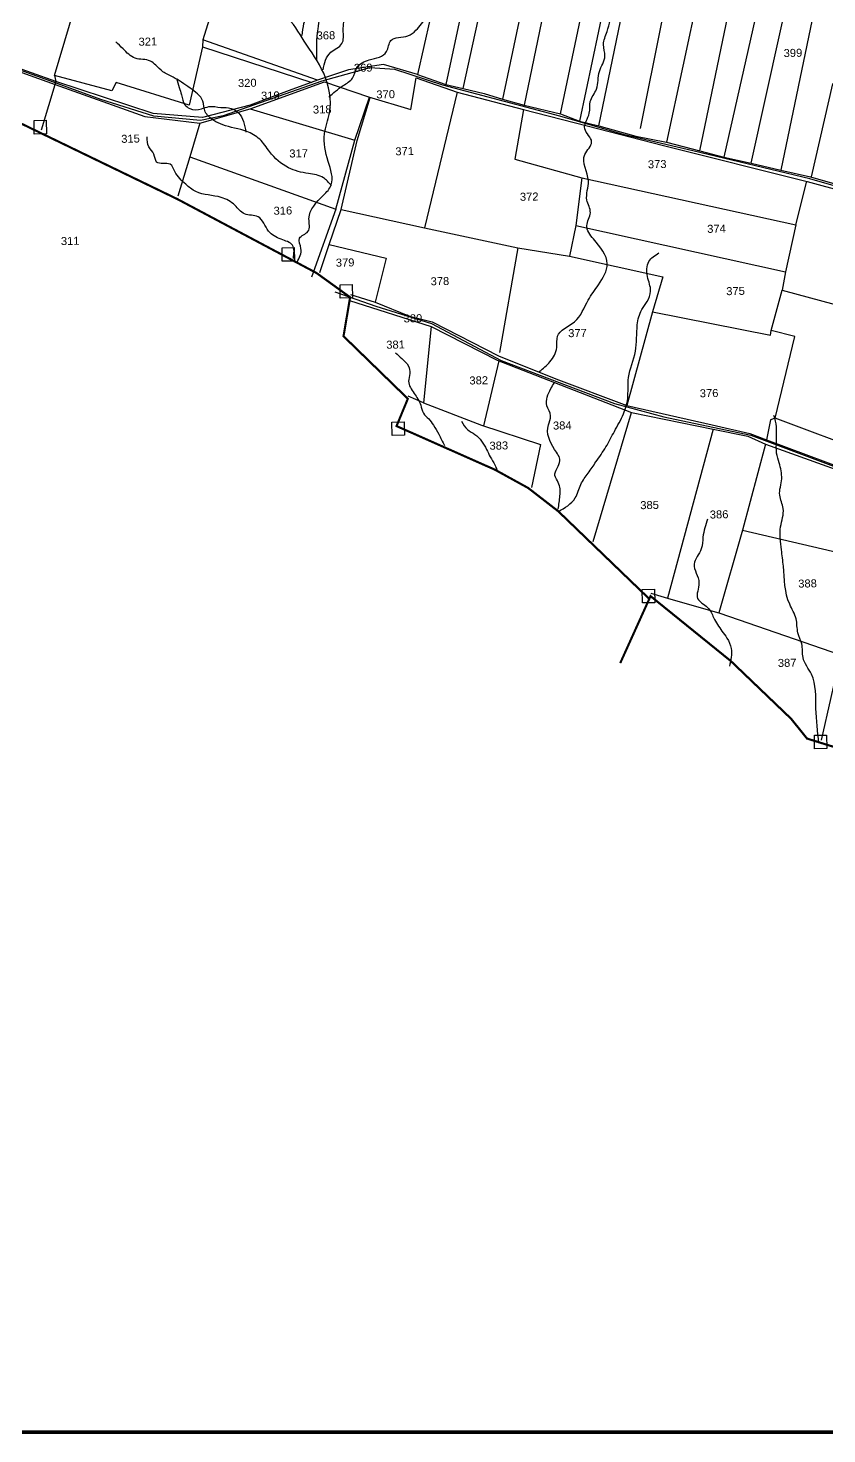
# Model space of a CAD drawing. Header units: inches. Extents: x 188839 to 233717, y 1616569 to 1632157.
# Drawn here: x 191140 to 192637, y 1616570 to 1619205 of the extents above; entities that cross this region are included whole.
import ezdxf
from ezdxf.enums import TextEntityAlignment as Align

# ---------------------------------------------------------------- set-up
doc = ezdxf.new("R2010")
doc.units = ezdxf.units.IN
doc.header["$LTSCALE"] = 15
doc.header["$MEASUREMENT"] = 0
for name, color, linetype in [('PAPER SIZE', 5, 'Continuous'), ('PLOT', 7, 'Continuous'), ('PLOT NOS', 7, 'Continuous'), ('ROAD', 1, 'Continuous'), ('STREAM', 4, 'Continuous'), ('VILLAGE BOUNADRY STONES', 1, 'Continuous'), ('VILLAGE BOUNDRY', 5, 'Continuous')]:
    doc.layers.add(name, color=color, linetype=linetype)
doc.styles.get("Standard").update_dxf_attribs({"font": 'arial.ttf'})

msp = doc.modelspace()

# ---------------------------------------------------------------- linework, layer by layer
at = {"layer": 'PAPER SIZE', "color": 5, "const_width": 6.4}
msp.add_lwpolyline([(188842.2, 1624372.8), (198634.3, 1624372.8), (198634.3, 1616573.4), (188842.2, 1616573.4)], close=True, dxfattribs=at)
at = {"layer": 'PLOT'}
for points in [[(191755.7, 1620411.4), (191714.9, 1620264.9), (191690.8, 1620178.2), (191669.5, 1620110.8), (191643.7, 1619988.9), (191623.8, 1619895), (191597.5, 1619770.7), (191580.8, 1619678.1), (191562.8, 1619578.6), (191541.8, 1619462.5), (191514.7, 1619338.1), (191479.2, 1619220.9), (191467.7, 1619182.9), (191467.2, 1619169.6), (191441.7, 1619060.5), (191305.3, 1619102.7), (191297.1, 1619087.2), (191189.7, 1619115.9), (191192.3, 1619104.6), (191164.2, 1619013.5)], [(192073.7, 1619803.5), (191923.1, 1619099.4)], [(191955.7, 1619091.7), (192108.5, 1619791.2)], [(192176.3, 1619767.4), (192029.6, 1619071.7)], [(192213.5, 1619754.4), (192070, 1619060.3)], [(192138.3, 1619043.9), (192282.7, 1619730.1)], [(192316.1, 1619705.8), (192173.6, 1619030.6)], [(192210, 1619021.7), (192345.3, 1619676.8)], [(192407.3, 1619615.4), (192287.3, 1619016.7)], [(192459.4, 1619561.2), (192337, 1618991)], [(192399.2, 1618974.8), (192510.9, 1619513.1)], [(192560.5, 1619477.7), (192444, 1618963.2)], [(192495.3, 1618951.5), (192604.2, 1619443)], [(192648.5, 1619407.9), (192550.9, 1618938.9)], [(192727.5, 1619350.5), (192671.7, 1619092.4), (192647.9, 1619100.6), (192608.2, 1618925.9)], [(191189.7, 1619115.9), (191237.2, 1619275.8), (191322.4, 1619258.1), (191479.2, 1619220.9)], [(191893.8, 1619222.9), (191869.7, 1619117.7), (191923.1, 1619099.4), (191955.7, 1619091.7), (191994.9, 1619082.5), (192029.6, 1619071.7), (192070, 1619060.3), (192138.3, 1619043.9), (192173.6, 1619030.6), (192210, 1619021.7), (192279.1, 1619002.1), (192337, 1618991), (192399.2, 1618974.8), (192444, 1618963.2), (192495.3, 1618951.5), (192550.9, 1618938.9), (192606.6, 1618926.3), (192750.5, 1618884.9)], [(191869.7, 1619117.7), (191806.3, 1619136.7), (191740.4, 1619126.4), (191682.7, 1619107), (191629.3, 1619087.6), (191556.2, 1619060.3), (191466.7, 1619037), (191374.7, 1619044.6), (191192.3, 1619104.6), (191100.7, 1619137), (190988.2, 1619148.8), (190900, 1619177.4), (190890, 1619153.3)], [(191467.2, 1619169.6), (191671.8, 1619103)], [(191682.7, 1619107), (191467.7, 1619182.9)], [(191096.7, 1619133.1), (191190.7, 1619099.4), (191359.1, 1619039), (191461.7, 1619026.5), (191556.1, 1619053.3), (191695.9, 1619104), (191778.4, 1619075.8), (191857.7, 1619052.3), (191867.3, 1619111.8), (191944.6, 1619084.5), (192068.7, 1619052.5), (192187.9, 1619021.8), (192331.3, 1618984.8), (192600.5, 1618917.6), (192742.7, 1618878.5), (192816.7, 1618857.2), (192931.5, 1618815), (193041.5, 1618774.3), (193225.5, 1618690.9), (193207.1, 1618602.2), (193178.7, 1618496.1), (193152.9, 1618369), (193145.7, 1618328.3), (193137, 1618280.6)], [(191944.6, 1619084.5), (191883.4, 1618830.3)], [(191443.2, 1618963.9), (191716.8, 1618865.4), (191752.6, 1618994.7), (191780.1, 1619075.2)], [(191687, 1618747), (191704.2, 1618799.4), (191726.7, 1618865.1), (191757, 1618993.9), (191781, 1619075)], [(191556.1, 1619053.3), (191752.6, 1618994.7)], [(192068.7, 1619052.5), (192052.5, 1618959.4), (192178.2, 1618924.1), (192579.2, 1618836), (192599.6, 1618917.9)], [(191461.7, 1619026.5), (191443.2, 1618963.9), (191420.6, 1618889.6)], [(192178.2, 1618924.1), (192167.1, 1618834.6), (192155, 1618777.6)], [(191716.8, 1618865.4), (191671, 1618738.1)], [(191726.7, 1618865.1), (191883.4, 1618830.3), (192058.2, 1618793.2), (192155, 1618777.6), (192329.7, 1618738.4), (192310.6, 1618672.8), (192531.5, 1618629.3), (192533.2, 1618637.8), (192553.6, 1618713.5), (192775.3, 1618653.7), (192763.4, 1618581.5), (192894.3, 1618549.4), (192977.2, 1618532.8), (193044.3, 1618519.3), (193178.7, 1618496.1), (193441.1, 1618438.5), (193642.6, 1618383.4)], [(192167.1, 1618834.6), (192559.8, 1618747.9)], [(192579.2, 1618836), (192559.8, 1618747.9), (192553.6, 1618713.5)], [(191704.2, 1618799.4), (191811.2, 1618773.8), (191790.4, 1618690.9)], [(192058.2, 1618793.2), (192023.6, 1618596.8)], [(191742.5, 1618694.6), (191895.6, 1618645.3), (192019.3, 1618582.8), (192271.3, 1618484.2), (192424.3, 1618452.9), (192489, 1618440.1), (192522.5, 1618424.9), (192759, 1618339.9)], [(191744.4, 1618705.7), (191790.4, 1618690.9), (191855, 1618664.8), (191897.8, 1618654.2), (192021.6, 1618590.7), (192129.6, 1618547.5), (192262.7, 1618497.4), (192422.5, 1618461.1), (192492.8, 1618445.1), (192524, 1618433.5), (192708.8, 1618364.4)], [(192310.6, 1618672.8), (192262.7, 1618497.4)], [(191895.6, 1618645.3), (191881.2, 1618502.8), (191852.3, 1618514.8)], [(192540.6, 1618474.1), (192577.3, 1618627.1), (192533.2, 1618637.8)], [(191994.5, 1618459.4), (192022.9, 1618581.4)], [(191881.2, 1618502.8), (191989.8, 1618460.9), (192100.9, 1618424.5), (192083.7, 1618343.9)], [(192199.1, 1618242.5), (192271.3, 1618484.2)], [(192424.3, 1618452.9), (192338.5, 1618136.6)], [(192763.7, 1618344), (192773.5, 1618385.2), (192717.4, 1618407.7), (192540.6, 1618474.1), (192531.6, 1618470.7), (192524, 1618433.5)], [(192522.5, 1618424.9), (192479.4, 1618264), (192434.6, 1618108.8)], [(192479.4, 1618264), (192704.2, 1618211.2), (192727.5, 1618205.7), (192759.1, 1618339.9)], [(192307.5, 1618145.6), (192338.5, 1618136.6), (192436.6, 1618108.3), (192663, 1618030.4), (192626.7, 1617870.6)]]:
    msp.add_lwpolyline(points, dxfattribs=at)
at = {"layer": 'ROAD'}
for points in [[(193493.7, 1618617.6), (193451.3, 1618632.3), (193202.6, 1618713.9), (193045.3, 1618777.9), (192908.9, 1618827.2), (192749.4, 1618881), (192605.3, 1618922.5), (192386, 1618974.7), (192258.3, 1619004.8), (192136.7, 1619039.7), (191981.2, 1619080.8), (191917.8, 1619097.6), (191827.3, 1619127.1), (191780.7, 1619130.4), (191690.9, 1619105.1), (191505.6, 1619040.4), (191463.4, 1619031.9), (191375.5, 1619039.7), (191276.6, 1619071.2), (191187.7, 1619103.7), (191100.8, 1619134.5), (191004.5, 1619141.6), (190960.3, 1619146.8)], [(191715.3, 1618710.3), (191791.9, 1618683.4), (191896.4, 1618651.1), (192027.1, 1618582.1), (192239.2, 1618501.2), (192332.1, 1618476.6), (192495.2, 1618441.8), (192764.6, 1618340.9)]]:
    msp.add_lwpolyline(points, dxfattribs=at)
at = {"layer": 'STREAM'}
for points in [[(191644.3, 1618766.2), (191651.6, 1618791.9), (191648.8, 1618810.9), (191664.7, 1618823.7), (191666.6, 1618847.5), (191693.7, 1618891.5), (191708.2, 1618910.8), (191702.6, 1618955), (191695.7, 1619006.6), (191705, 1619045.5), (191694.1, 1619120.2), (191657.8, 1619180.2), (191622.9, 1619228.3), (191600.5, 1619250.5), (191577.5, 1619296.9), (191543.6, 1619323.6), (191503.9, 1619376.4), (191482.2, 1619451.2), (191470.8, 1619483.7), (191451.6, 1619520.2), (191434.7, 1619565.1), (191409.8, 1619652.7), (191396, 1619691.1), (191347.2, 1619714.8), (191322.2, 1619741.7), (191285.6, 1619758.9), (191270.1, 1619791.9), (191248.6, 1619822.4), (191235.8, 1619841.2), (191227.6, 1619863.1), (191206.4, 1619884.1), (191186.3, 1619933), (191157.6, 1619968.7), (191097.7, 1619984.2), (191049.9, 1619991.6), (191024, 1620038.7), (191001.1, 1620085.3), (190992.1, 1620112.6), (190963.9, 1620126.4), (190932.9, 1620157.3), (190925.4, 1620204.8), (190930.3, 1620230.4), (190914.8, 1620261.1), (190907.2, 1620314.3), (190887.7, 1620366.2), (190874.6, 1620400.5), (190863, 1620442.5), (190864.6, 1620487.8), (190866.6, 1620504.5), (190866.1, 1620531.8), (190861.1, 1620541.9), (190870.9, 1620593.8)], [(191654, 1619191.3), (191657.2, 1619213.7), (191662.8, 1619238), (191657.7, 1619282.7), (191657.9, 1619306.9), (191634.8, 1619342.1), (191616.2, 1619366.6), (191583.4, 1619428.7), (191575, 1619459.4), (191590.3, 1619511.1), (191594.7, 1619533.6), (191594.9, 1619589.9), (191581, 1619650.1), (191566.7, 1619698.2), (191544.7, 1619739.9), (191538.3, 1619789.4), (191528.2, 1619811.6), (191520.3, 1619842.3), (191509.7, 1619859), (191512.2, 1619921.4), (191504.9, 1619983.9), (191511.9, 1620026.4), (191508.3, 1620059), (191478.9, 1620075.9), (191469.5, 1620090.3), (191452.7, 1620116.6), (191441.6, 1620127.9), (191430.1, 1620159.1), (191420.2, 1620169.2), (191383, 1620183), (191361.9, 1620204.7), (191337.4, 1620218.7), (191326.2, 1620296.5), (191330.5, 1620327.5), (191339.6, 1620358.5), (191351.7, 1620420.8), (191359.7, 1620446.3), (191364, 1620475.4), (191368.4, 1620495.5), (191372.8, 1620520.4), (191373.6, 1620541.6)], [(192098.3, 1618561.3), (192118.3, 1618579.4), (192131, 1618606.1), (192132.5, 1618627.3), (192164.1, 1618654.3), (192190.1, 1618695.2), (192209.2, 1618723.9), (192225.8, 1618763.3), (192200, 1618809.6), (192187.4, 1618834.6), (192194.1, 1618858.9), (192187.6, 1618882.6), (192190.4, 1618918.3), (192183.7, 1618968), (192196.5, 1618991.7), (192183.6, 1619016), (192192.1, 1619045.4), (192193.9, 1619067), (192205.6, 1619090.6), (192211, 1619123.6), (192221.4, 1619152.5), (192218.7, 1619173.9), (192225.4, 1619198.2), (192236, 1619240.9), (192245.9, 1619275.1), (192248.2, 1619293.6), (192257.6, 1619311.5), (192282.7, 1619344.1), (192295.5, 1619349.8), (192313.8, 1619399.2), (192330.4, 1619438), (192340.7, 1619473.5), (192343.9, 1619502.3), (192353.4, 1619539.5)], [(191681, 1619146.3), (191683.5, 1619203.3), (191691.2, 1619247), (191699, 1619283.4), (191727, 1619305.7), (191763.5, 1619327.6), (191769.8, 1619348.9), (191787.1, 1619358.3), (191804.9, 1619381)], [(191692.9, 1619126.6), (191707.4, 1619159.5), (191728.3, 1619175.7), (191730.8, 1619201.1), (191738.2, 1619228.5), (191753, 1619242.1), (191766.4, 1619270.8), (191784.9, 1619283.9), (191800.3, 1619301.7), (191808, 1619313.9), (191830.3, 1619319.2), (191857.3, 1619332.4), (191882.4, 1619345.6), (191897, 1619345.9)], [(191703.6, 1619075.4), (191730.4, 1619097.1), (191748.3, 1619111.3), (191756.4, 1619130.8), (191779.7, 1619145.2), (191812.1, 1619161), (191820.2, 1619181.7), (191852.1, 1619190.2), (191867.1, 1619200.7), (191887.2, 1619225.9)], [(191708.5, 1618909.6), (191693.7, 1618924.4), (191665.7, 1618932.3), (191628, 1618943.1), (191592.8, 1618973.3), (191574.2, 1618996.5), (191549.8, 1619011.1), (191504.8, 1619023.6), (191487.9, 1619031.9), (191472.1, 1619048.2), (191467.6, 1619068.2), (191443.6, 1619092.3), (191411.8, 1619112.8), (191392.7, 1619123.1), (191379.6, 1619135.3), (191369.3, 1619143), (191340.8, 1619148.5), (191318.1, 1619165.9), (191304.2, 1619179.2)], [(191417.9, 1619110.7), (191423.2, 1619093.4), (191427.6, 1619079.9), (191434, 1619061.1), (191442.9, 1619054.1), (191464.8, 1619053.4), (191479.1, 1619057.8), (191501.1, 1619056.3), (191520.8, 1619054.4), (191534.6, 1619046), (191548.2, 1619010)], [(191637.3, 1618773.3), (191635.6, 1618798.1), (191614.2, 1618809.1), (191590.9, 1618824.4), (191571.1, 1618851.2), (191545.5, 1618856.8), (191527.7, 1618872.7), (191502, 1618887.4), (191454.6, 1618898.5), (191435.6, 1618912.1), (191415.2, 1618935.9), (191406.4, 1618949.6), (191381, 1618953.9), (191375.8, 1618968.3), (191366.5, 1618982.1), (191363.1, 1619001.3)], [(192133.5, 1618298.4), (192165.7, 1618324.3), (192176.3, 1618349.7), (192190.1, 1618370.8), (192204.5, 1618391.9), (192223.3, 1618419.8), (192239.1, 1618449), (192256.3, 1618482.1), (192264, 1618510.4), (192265.5, 1618549.8), (192278.6, 1618599.1), (192282.1, 1618648.8), (192290.5, 1618677.2), (192300.6, 1618692.3), (192307, 1618711.7), (192301.2, 1618739.1), (192303.7, 1618767.4), (192322.7, 1618783.4)], [(191828.8, 1618596.3), (191840.5, 1618585.6), (191852.9, 1618571.4), (191855.6, 1618557.6), (191853.4, 1618543), (191863.5, 1618520.3), (191876, 1618498.2), (191881.1, 1618483.2), (191891, 1618472.6), (191899.7, 1618460.7), (191909.7, 1618444), (191920.4, 1618422.4)], [(192133.8, 1618303.4), (192137.1, 1618328.4), (192134, 1618353.2), (192127.7, 1618366.3), (192137, 1618394.1), (192127.1, 1618415), (192115.3, 1618461), (192119.5, 1618478.1), (192112.7, 1618497.2), (192120, 1618529.1), (192126.6, 1618540.5)], [(192622.5, 1617864.7), (192617, 1617929.6), (192608.5, 1617993.9), (192592.7, 1618025.2), (192590.4, 1618050.7), (192583.3, 1618071.2), (192579.7, 1618097.9), (192567.7, 1618125), (192555.9, 1618196.3), (192552.3, 1618227.2), (192550.8, 1618270.3), (192555.6, 1618304.4), (192549.1, 1618329.2), (192552.7, 1618360.3), (192547.9, 1618390), (192543.3, 1618408.1), (192542.9, 1618430.6), (192543.2, 1618445.8), (192543, 1618457.4), (192538.3, 1618479.1)], [(191952.6, 1618468), (191963.9, 1618452.4), (191977.7, 1618443.2), (191999.4, 1618415.3), (192006.4, 1618401.1), (192015, 1618386.2), (192019, 1618376.8)], [(192413.7, 1618284.6), (192405.2, 1618251), (192402, 1618229), (192388.5, 1618200.2), (192397.7, 1618165.1), (192395.2, 1618135.9), (192413.8, 1618119.2), (192425.1, 1618100), (192440.8, 1618074.8), (192450.2, 1618061.6), (192457.9, 1618042.3), (192454.9, 1618008.8)]]:
    msp.add_spline(points, degree=3, dxfattribs=at)
at = {"layer": 'VILLAGE BOUNADRY STONES'}
for points in [[(191151.2, 1619031.6), (191174, 1619032), (191174.5, 1619006.7), (191151.6, 1619006.3)], [(191616, 1618793), (191638.9, 1618793.5), (191639.4, 1618768.2), (191616.5, 1618767.8)], [(191724.8, 1618724), (191747.7, 1618724.5), (191748.2, 1618699.2), (191725.3, 1618698.8)], [(191822, 1618466.6), (191844.9, 1618467), (191845.4, 1618441.8), (191822.5, 1618441.3)], [(192291.4, 1618152.8), (192314.3, 1618153.3), (192314.8, 1618128), (192291.9, 1618127.6)], [(192614, 1617879.5), (192636.8, 1617879.9), (192637.3, 1617854.7), (192614.4, 1617854.2)]]:
    msp.add_lwpolyline(points, close=True, dxfattribs=at)
at = {"layer": 'VILLAGE BOUNDRY', "color": 5, "const_width": 4}
msp.add_lwpolyline([(190976.9, 1619098.5), (191153, 1619013.4), (191420, 1618884.3), (191680.6, 1618745.9), (191743.7, 1618700.4), (191731.3, 1618627.4), (191851.9, 1618510.2), (191830.7, 1618459), (192015.2, 1618377.2), (192077.7, 1618342.8), (192134, 1618299.2), (192198.4, 1618237.2), (192304.5, 1618135.1), (192304.5, 1618135.1), (192250.1, 1618014.8), (192306.9, 1618140.3), (192457.6, 1618018.4), (192570.5, 1617910.3), (192600.3, 1617873.3), (192626.1, 1617865.3), (192729.5, 1617833.1)], dxfattribs=at)

# ---------------------------------------------------------------- texts
at = {"layer": 'PLOT NOS'}
for s, p in [('321', (191364.5, 1619179.6)), ('368', (191698.3, 1619191.3)), ('399', (192573.8, 1619158.4)), ('369', (191768.3, 1619130.6)), ('320', (191550.9, 1619102.2)), ('319', (191594.2, 1619078.5)), ('370', (191810.3, 1619080.8)), ('318', (191691.4, 1619052.5)), ('315', (191332, 1618997.6)), ('317', (191647.2, 1618970.1)), ('371', (191845.9, 1618974.2)), ('373', (192319.3, 1618949.9)), ('372', (192079.4, 1618889)), ('316', (191617.6, 1618862.8)), ('374', (192430.5, 1618828.9)), ('311', (191218.9, 1618806)), ('379', (191734.3, 1618765.5)), ('378', (191912, 1618730.6)), ('375', (192466.2, 1618712.1)), ('380', (191861.4, 1618661)), ('377', (192169.9, 1618633.4)), ('381', (191828.9, 1618611.7)), ('382', (191984.8, 1618544.7)), ('376', (192416.6, 1618520.7)), ('384', (192141.4, 1618460.2)), ('383', (192022.4, 1618422.5)), ('385', (192305.1, 1618311)), ('386', (192435.4, 1618293.5)), ('388', (192601.2, 1618164)), ('387', (192563, 1618015.3))]:
    msp.add_text(s, height=15, rotation=1.1012, dxfattribs=at).set_placement(p, align=Align.MIDDLE_CENTER)

doc.saveas('drawing.dxf')
